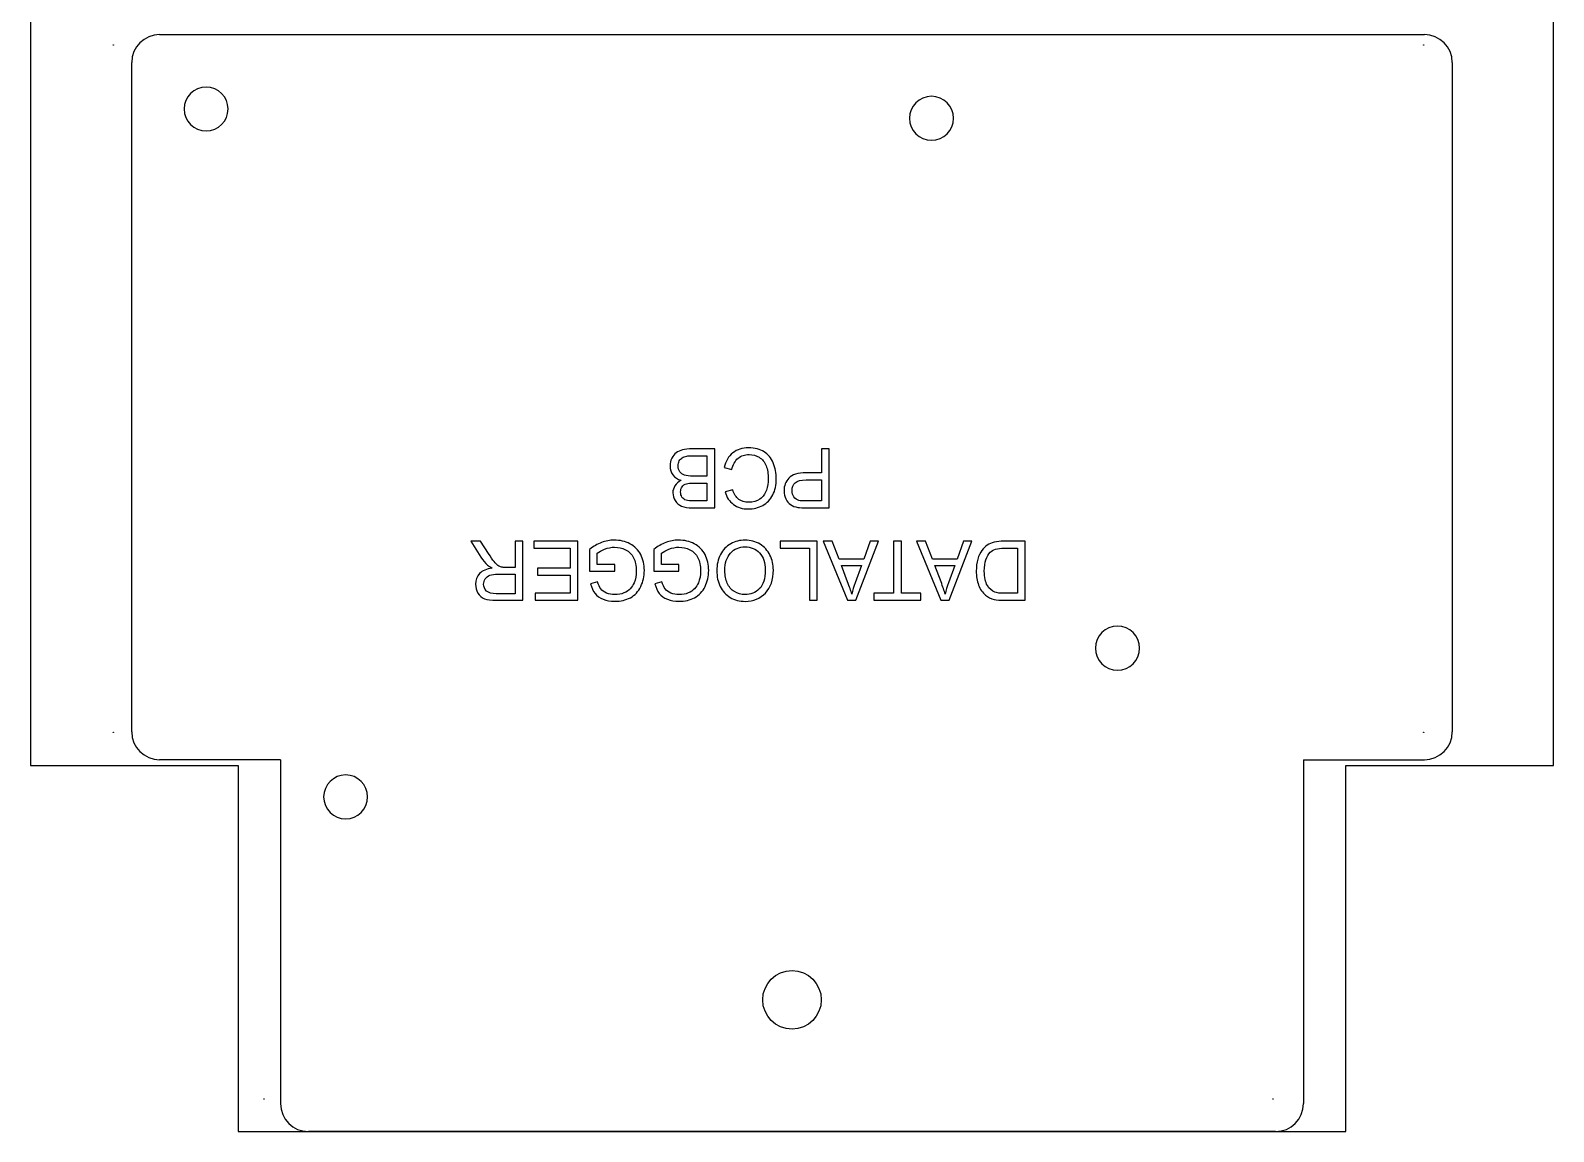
# Model space of a CAD drawing. Extents: x -99 to 88, y -102 to 146.
# Drawn here: x -99.5 to 4.5, y -24 to 51.3 of the extents above; entities that cross this region are included whole.
import ezdxf

# ---------------------------------------------------------------- set-up
doc = ezdxf.new("R2010")
doc.units = 0
doc.header["$MEASUREMENT"] = 0
doc.header["$XCLIPFRAME"] = 2
doc.layers.add('LAYER_1', color=7, linetype='CONTINUOUS')
picture_1 = doc.add_image_def('image1.jpg', size_in_pixel=(137, 137))
picture_2 = doc.add_image_def('image2.jpg', size_in_pixel=(137, 137))
picture_3 = doc.add_image_def('image3.jpg', size_in_pixel=(137, 137))
picture_4 = doc.add_image_def('image4.jpg', size_in_pixel=(137, 137))
picture_5 = doc.add_image_def('image5.jpg', size_in_pixel=(137, 137))
picture_6 = doc.add_image_def('image6.jpg', size_in_pixel=(137, 137))

msp = doc.modelspace()

# ---------------------------------------------------------------- linework, layer by layer
at = {"layer": 'LAYER_1', "color": 250}
msp.add_ellipse((-47.462, -14.9646), major_axis=(0, 2), ratio=1, dxfattribs=at)
for points, knots in [([(-9.6438, 121.0354), (-9.6438, 121.0354), (4.538, 121.0354), (4.538, 121.0354), (4.538, 121.0354), (4.538, 121.0354), (4.538, 1.0354), (4.538, 1.0354), (4.538, 1.0354), (4.538, 1.0354), (-9.6438, 1.0354), (-9.6438, 1.0354), (-9.6438, 1.0354), (-9.6438, 1.0354), (-9.6438, -23.9646), (-9.6438, -23.9646), (-9.6438, -23.9646), (-9.6438, -23.9646), (-85.2802, -23.9646), (-85.2802, -23.9646), (-85.2802, -23.9646), (-85.2802, -23.9646), (-85.2802, 1.0354), (-85.2802, 1.0354), (-85.2802, 1.0354), (-85.2802, 1.0354), (-99.462, 1.0354), (-99.462, 1.0354), (-99.462, 1.0354), (-99.462, 1.0354), (-99.462, 121.0354), (-99.462, 121.0354), (-99.462, 121.0354), (-99.462, 121.0354), (-85.2802, 121.0354), (-85.2802, 121.0354), (-85.2802, 121.0354), (-85.2802, 121.0354), (-85.2802, 146.0354), (-85.2802, 146.0354), (-85.2802, 146.0354), (-85.2802, 146.0354), (-9.6438, 146.0354), (-9.6438, 146.0354), (-9.6438, 146.0354), (-9.6438, 146.0354), (-9.6438, 121.0354), (-9.6438, 121.0354)], [0, 0, 0, 0, 0.07692308, 0.07692308, 0.07692308, 0.07692308, 0.15384615, 0.15384615, 0.15384615, 0.15384615, 0.23076923, 0.23076923, 0.23076923, 0.23076923, 0.30769231, 0.30769231, 0.30769231, 0.30769231, 0.38461538, 0.38461538, 0.38461538, 0.38461538, 0.46153846, 0.46153846, 0.46153846, 0.46153846, 0.53846154, 0.53846154, 0.53846154, 0.53846154, 0.61538462, 0.61538462, 0.61538462, 0.61538462, 0.69230769, 0.69230769, 0.69230769, 0.69230769, 0.76923077, 0.76923077, 0.76923077, 0.76923077, 0.84615385, 0.84615385, 0.84615385, 0.84615385, 1, 1, 1, 1]), ([(-87.467, 44.3854), (-88.2954, 44.3854), (-88.967, 45.057), (-88.967, 45.8854), (-88.967, 45.8854), (-88.967, 46.7138), (-88.2954, 47.3854), (-87.467, 47.3854), (-87.467, 47.3854), (-86.6386, 47.3854), (-85.967, 46.7138), (-85.967, 45.8854), (-85.967, 45.8854), (-85.967, 45.057), (-86.6386, 44.3854), (-87.467, 44.3854)], [0, 0, 0, 0, 0.2, 0.2, 0.2, 0.2, 0.4, 0.4, 0.4, 0.4, 0.6, 0.6, 0.6, 0.6, 1, 1, 1, 1]), ([(-37.937, 43.7504), (-38.7654, 43.7504), (-39.437, 44.422), (-39.437, 45.2504), (-39.437, 45.2504), (-39.437, 46.0788), (-38.7654, 46.7504), (-37.937, 46.7504), (-37.937, 46.7504), (-37.1086, 46.7504), (-36.437, 46.0788), (-36.437, 45.2504), (-36.437, 45.2504), (-36.437, 44.422), (-37.1086, 43.7504), (-37.937, 43.7504)], [0, 0, 0, 0, 0.2, 0.2, 0.2, 0.2, 0.4, 0.4, 0.4, 0.4, 0.6, 0.6, 0.6, 0.6, 1, 1, 1, 1]), ([(-25.237, 7.5554), (-26.0654, 7.5554), (-26.737, 8.227), (-26.737, 9.0554), (-26.737, 9.0554), (-26.737, 9.8838), (-26.0654, 10.5554), (-25.237, 10.5554), (-25.237, 10.5554), (-24.4086, 10.5554), (-23.737, 9.8838), (-23.737, 9.0554), (-23.737, 9.0554), (-23.737, 8.227), (-24.4086, 7.5554), (-25.237, 7.5554)], [0, 0, 0, 0, 0.2, 0.2, 0.2, 0.2, 0.4, 0.4, 0.4, 0.4, 0.6, 0.6, 0.6, 0.6, 1, 1, 1, 1]), ([(-77.942, -2.6046), (-78.7704, -2.6046), (-79.442, -1.933), (-79.442, -1.1046), (-79.442, -1.1046), (-79.442, -0.2762), (-78.7704, 0.3954), (-77.942, 0.3954), (-77.942, 0.3954), (-77.1136, 0.3954), (-76.442, -0.2762), (-76.442, -1.1046), (-76.442, -1.1046), (-76.442, -1.933), (-77.1136, -2.6046), (-77.942, -2.6046)], [0, 0, 0, 0, 0.2, 0.2, 0.2, 0.2, 0.4, 0.4, 0.4, 0.4, 0.6, 0.6, 0.6, 0.6, 1, 1, 1, 1])]:
    msp.add_open_spline(points, degree=3, knots=knots, dxfattribs=at)
at = {"layer": 'LAYER_1', "color": 30}
for points in [[(-90.642, 50.9654), (-91.6938, 50.9653), (-92.5469, 50.1122), (-92.5469, 49.0603)], [(-90.642, 50.9654), (-91.6938, 50.9653), (-92.5469, 50.1122), (-92.5469, 49.0603)], [(-90.642, 50.9654), (-90.642, 50.9654), (-4.282, 50.9654), (-4.282, 50.9654)], [(-90.642, 50.9654), (-90.642, 50.9654), (-4.282, 50.9654), (-4.282, 50.9654)], [(-2.377, 49.0604), (-2.3771, 50.1122), (-3.2302, 50.9653), (-4.2821, 50.9653)], [(-2.377, 49.0604), (-2.3771, 50.1122), (-3.2302, 50.9653), (-4.2821, 50.9653)], [(-92.547, 3.3404), (-92.547, 3.3404), (-92.547, 49.0604), (-92.547, 49.0604)], [(-92.547, 3.3404), (-92.547, 3.3404), (-92.547, 49.0604), (-92.547, 49.0604)], [(-2.377, 49.0604), (-2.377, 49.0604), (-2.377, 3.9754), (-2.377, 3.9754)], [(-2.377, 49.0604), (-2.377, 49.0604), (-2.377, 3.9754), (-2.377, 3.9754)], [(-92.547, 3.3404), (-92.5469, 2.2885), (-91.6938, 1.4354), (-90.6419, 1.4354)], [(-92.547, 3.3404), (-92.5469, 2.2885), (-91.6938, 1.4354), (-90.6419, 1.4354)], [(-4.282, 1.4354), (-3.2302, 1.4354), (-2.3771, 2.2885), (-2.3771, 3.3404)], [(-4.282, 1.4354), (-3.2302, 1.4354), (-2.3771, 2.2885), (-2.3771, 3.3404)], [(-2.377, 3.9754), (-2.377, 3.9754), (-2.377, 3.3404), (-2.377, 3.3404)], [(-2.377, 3.9754), (-2.377, 3.9754), (-2.377, 3.3404), (-2.377, 3.3404)], [(-82.387, 1.4354), (-82.387, 1.4354), (-90.642, 1.4354), (-90.642, 1.4354)], [(-82.387, 1.4354), (-82.387, 1.4354), (-90.642, 1.4354), (-90.642, 1.4354)], [(-82.387, 1.4354), (-82.387, 1.4354), (-82.387, -22.0596), (-82.387, -22.0596)], [(-82.387, 1.4354), (-82.387, 1.4354), (-82.387, -22.0596), (-82.387, -22.0596)], [(-12.537, 1.4354), (-12.537, 1.4354), (-12.537, -22.0596), (-12.537, -22.0596)], [(-12.537, 1.4354), (-12.537, 1.4354), (-12.537, -22.0596), (-12.537, -22.0596)], [(-12.537, 1.4354), (-12.537, 1.4354), (-4.282, 1.4354), (-4.282, 1.4354)], [(-12.537, 1.4354), (-12.537, 1.4354), (-4.282, 1.4354), (-4.282, 1.4354)], [(-82.387, -22.0596), (-82.3869, -23.1115), (-81.5338, -23.9646), (-80.4819, -23.9646)], [(-82.387, -22.0596), (-82.3869, -23.1115), (-81.5338, -23.9646), (-80.4819, -23.9646)], [(-14.442, -23.9646), (-13.3902, -23.9646), (-12.5371, -23.1115), (-12.5371, -22.0596)], [(-14.442, -23.9646), (-13.3902, -23.9646), (-12.5371, -23.1115), (-12.5371, -22.0596)], [(-14.442, -23.9646), (-14.442, -23.9646), (-80.482, -23.9646), (-80.482, -23.9646)], [(-14.442, -23.9646), (-14.442, -23.9646), (-80.482, -23.9646), (-80.482, -23.9646)]]:
    msp.add_open_spline(points, degree=3, dxfattribs=at)
for points, knots in [([(-90.642, 50.9654), (-90.642, 50.9654), (-90.642, 50.9654), (-90.642, 50.9654), (-90.642, 50.9654), (-90.642, 50.9654), (-90.642, 50.9654), (-90.642, 50.9654)], [0, 0, 0, 0, 0.33333333, 0.33333333, 0.33333333, 0.33333333, 1, 1, 1, 1]), ([(-90.642, 50.9654), (-90.642, 50.9654), (-90.642, 50.9654), (-90.642, 50.9654), (-90.642, 50.9654), (-90.642, 50.9654), (-90.642, 50.9654), (-90.642, 50.9654)], [0, 0, 0, 0, 0.33333333, 0.33333333, 0.33333333, 0.33333333, 1, 1, 1, 1]), ([(-90.642, 50.9654), (-90.642, 50.9654), (-90.642, 50.9654), (-90.642, 50.9654), (-90.642, 50.9654), (-90.642, 50.9654), (-90.642, 50.9654), (-90.642, 50.9654)], [0, 0, 0, 0, 0.33333333, 0.33333333, 0.33333333, 0.33333333, 1, 1, 1, 1]), ([(-90.642, 50.9654), (-90.642, 50.9654), (-90.642, 50.9654), (-90.642, 50.9654), (-90.642, 50.9654), (-90.642, 50.9654), (-90.642, 50.9654), (-90.642, 50.9654)], [0, 0, 0, 0, 0.33333333, 0.33333333, 0.33333333, 0.33333333, 1, 1, 1, 1]), ([(-2.377, 49.0604), (-2.377, 49.0604), (-2.377, 49.0604), (-2.377, 49.0604), (-2.377, 49.0604), (-2.377, 49.0604), (-2.377, 49.0604), (-2.377, 49.0604)], [0, 0, 0, 0, 0.33333333, 0.33333333, 0.33333333, 0.33333333, 1, 1, 1, 1]), ([(-2.377, 49.0604), (-2.377, 49.0604), (-2.377, 49.0604), (-2.377, 49.0604), (-2.377, 49.0604), (-2.377, 49.0604), (-2.377, 49.0604), (-2.377, 49.0604)], [0, 0, 0, 0, 0.33333333, 0.33333333, 0.33333333, 0.33333333, 1, 1, 1, 1]), ([(-2.377, 49.0604), (-2.377, 49.0604), (-2.377, 49.0604), (-2.377, 49.0604), (-2.377, 49.0604), (-2.377, 49.0604), (-2.377, 49.0604), (-2.377, 49.0604)], [0, 0, 0, 0, 0.33333333, 0.33333333, 0.33333333, 0.33333333, 1, 1, 1, 1]), ([(-2.377, 49.0604), (-2.377, 49.0604), (-2.377, 49.0604), (-2.377, 49.0604), (-2.377, 49.0604), (-2.377, 49.0604), (-2.377, 49.0604), (-2.377, 49.0604)], [0, 0, 0, 0, 0.33333333, 0.33333333, 0.33333333, 0.33333333, 1, 1, 1, 1]), ([(-52.7407, 22.6714), (-52.7407, 22.6714), (-52.7407, 18.631), (-52.7407, 18.631), (-52.7407, 18.631), (-52.7407, 18.631), (-54.2571, 18.631), (-54.2571, 18.631), (-54.2571, 18.631), (-54.5657, 18.631), (-54.8131, 18.6723), (-54.9994, 18.7532), (-54.9994, 18.7532), (-55.1866, 18.8351), (-55.3324, 18.9611), (-55.4378, 19.1314), (-55.4378, 19.1314), (-55.5431, 19.3008), (-55.5967, 19.4786), (-55.5967, 19.6648), (-55.5967, 19.6648), (-55.5967, 19.837), (-55.5497, 19.9997), (-55.4556, 20.1521), (-55.4556, 20.1521), (-55.3625, 20.3045), (-55.2205, 20.4278), (-55.0314, 20.5218), (-55.0314, 20.5218), (-55.276, 20.5933), (-55.4632, 20.7156), (-55.5949, 20.8878), (-55.5949, 20.8878), (-55.7266, 21.0609), (-55.7924, 21.265), (-55.7924, 21.5002), (-55.7924, 21.5002), (-55.7924, 21.6893), (-55.752, 21.8652), (-55.672, 22.0279), (-55.672, 22.0279), (-55.592, 22.1907), (-55.4933, 22.3158), (-55.3757, 22.4042), (-55.3757, 22.4042), (-55.2581, 22.4927), (-55.1104, 22.5585), (-54.9335, 22.6037), (-54.9335, 22.6037), (-54.7567, 22.6488), (-54.5394, 22.6714), (-54.2816, 22.6714), (-54.2816, 22.6714), (-54.2816, 22.6714), (-52.7407, 22.6714), (-52.7407, 22.6714)], [0, 0, 0, 0, 0.06666667, 0.06666667, 0.06666667, 0.06666667, 0.13333333, 0.13333333, 0.13333333, 0.13333333, 0.2, 0.2, 0.2, 0.2, 0.26666667, 0.26666667, 0.26666667, 0.26666667, 0.33333333, 0.33333333, 0.33333333, 0.33333333, 0.4, 0.4, 0.4, 0.4, 0.46666667, 0.46666667, 0.46666667, 0.46666667, 0.53333333, 0.53333333, 0.53333333, 0.53333333, 0.6, 0.6, 0.6, 0.6, 0.66666667, 0.66666667, 0.66666667, 0.66666667, 0.73333333, 0.73333333, 0.73333333, 0.73333333, 0.8, 0.8, 0.8, 0.8, 0.86666667, 0.86666667, 0.86666667, 0.86666667, 1, 1, 1, 1]), ([(-53.276, 22.1944), (-53.276, 22.1944), (-54.2816, 22.1944), (-54.2816, 22.1944), (-54.2816, 22.1944), (-54.4547, 22.1944), (-54.5761, 22.1879), (-54.6457, 22.1756), (-54.6457, 22.1756), (-54.7689, 22.1531), (-54.8714, 22.1164), (-54.9542, 22.0646), (-54.9542, 22.0646), (-55.037, 22.0138), (-55.1047, 21.9386), (-55.1584, 21.8407), (-55.1584, 21.8407), (-55.211, 21.742), (-55.2383, 21.6291), (-55.2383, 21.5002), (-55.2383, 21.5002), (-55.2383, 21.3497), (-55.1998, 21.2189), (-55.1226, 21.107), (-55.1226, 21.107), (-55.0455, 20.996), (-54.9382, 20.9179), (-54.8009, 20.8727), (-54.8009, 20.8727), (-54.6645, 20.8285), (-54.4669, 20.8059), (-54.2101, 20.8059), (-54.2101, 20.8059), (-54.2101, 20.8059), (-53.276, 20.8059), (-53.276, 20.8059), (-53.276, 20.8059), (-53.276, 20.8059), (-53.276, 22.1944), (-53.276, 22.1944)], [0, 0, 0, 0, 0.09090909, 0.09090909, 0.09090909, 0.09090909, 0.18181818, 0.18181818, 0.18181818, 0.18181818, 0.27272727, 0.27272727, 0.27272727, 0.27272727, 0.36363636, 0.36363636, 0.36363636, 0.36363636, 0.45454545, 0.45454545, 0.45454545, 0.45454545, 0.54545455, 0.54545455, 0.54545455, 0.54545455, 0.63636364, 0.63636364, 0.63636364, 0.63636364, 0.72727273, 0.72727273, 0.72727273, 0.72727273, 0.81818182, 0.81818182, 0.81818182, 0.81818182, 1, 1, 1, 1]), ([(-51.5695, 21.2547), (-51.5695, 21.2547), (-52.1047, 21.3901), (-52.1047, 21.3901), (-52.1047, 21.3901), (-51.9928, 21.8285), (-51.7905, 22.1634), (-51.4999, 22.3948), (-51.4999, 22.3948), (-51.2082, 22.6253), (-50.8526, 22.7401), (-50.4312, 22.7401), (-50.4312, 22.7401), (-49.9956, 22.7401), (-49.6419, 22.6516), (-49.3691, 22.4748), (-49.3691, 22.4748), (-49.0963, 22.297), (-48.8884, 22.0402), (-48.7463, 21.7043), (-48.7463, 21.7043), (-48.6043, 21.3675), (-48.5328, 21.0063), (-48.5328, 20.6206), (-48.5328, 20.6206), (-48.5328, 20.2001), (-48.6127, 19.8332), (-48.7736, 19.5199), (-48.7736, 19.5199), (-48.9345, 19.2067), (-49.1631, 18.9687), (-49.4603, 18.8059), (-49.4603, 18.8059), (-49.7567, 18.6432), (-50.0831, 18.5623), (-50.4396, 18.5623), (-50.4396, 18.5623), (-50.8442, 18.5623), (-51.1838, 18.6648), (-51.4594, 18.8708), (-51.4594, 18.8708), (-51.735, 19.0769), (-51.9269, 19.3657), (-52.0351, 19.7391), (-52.0351, 19.7391), (-52.0351, 19.7391), (-51.5093, 19.8633), (-51.5093, 19.8633), (-51.5093, 19.8633), (-51.4152, 19.5689), (-51.2797, 19.3553), (-51.101, 19.2208), (-51.101, 19.2208), (-50.9232, 19.0863), (-50.6993, 19.0195), (-50.4284, 19.0195), (-50.4284, 19.0195), (-50.1179, 19.0195), (-49.8592, 19.0938), (-49.6504, 19.2424), (-49.6504, 19.2424), (-49.4415, 19.392), (-49.2948, 19.5914), (-49.211, 19.8426), (-49.211, 19.8426), (-49.1264, 20.0928), (-49.084, 20.3516), (-49.084, 20.6178), (-49.084, 20.6178), (-49.084, 20.9621), (-49.1339, 21.2612), (-49.2336, 21.5181), (-49.2336, 21.5181), (-49.3343, 21.7739), (-49.4895, 21.9658), (-49.7012, 22.0928), (-49.7012, 22.0928), (-49.9128, 22.2198), (-50.1414, 22.2829), (-50.3879, 22.2829), (-50.3879, 22.2829), (-50.6871, 22.2829), (-50.9401, 22.1963), (-51.148, 22.0242), (-51.148, 22.0242), (-51.3559, 21.8511), (-51.4961, 21.5943), (-51.5695, 21.2547)], [0, 0, 0, 0, 0.04347826, 0.04347826, 0.04347826, 0.04347826, 0.08695652, 0.08695652, 0.08695652, 0.08695652, 0.13043478, 0.13043478, 0.13043478, 0.13043478, 0.17391304, 0.17391304, 0.17391304, 0.17391304, 0.2173913, 0.2173913, 0.2173913, 0.2173913, 0.26086957, 0.26086957, 0.26086957, 0.26086957, 0.30434783, 0.30434783, 0.30434783, 0.30434783, 0.34782609, 0.34782609, 0.34782609, 0.34782609, 0.39130435, 0.39130435, 0.39130435, 0.39130435, 0.43478261, 0.43478261, 0.43478261, 0.43478261, 0.47826087, 0.47826087, 0.47826087, 0.47826087, 0.52173913, 0.52173913, 0.52173913, 0.52173913, 0.56521739, 0.56521739, 0.56521739, 0.56521739, 0.60869565, 0.60869565, 0.60869565, 0.60869565, 0.65217391, 0.65217391, 0.65217391, 0.65217391, 0.69565217, 0.69565217, 0.69565217, 0.69565217, 0.73913043, 0.73913043, 0.73913043, 0.73913043, 0.7826087, 0.7826087, 0.7826087, 0.7826087, 0.82608696, 0.82608696, 0.82608696, 0.82608696, 0.86956522, 0.86956522, 0.86956522, 0.86956522, 0.91304348, 0.91304348, 0.91304348, 0.91304348, 1, 1, 1, 1]), ([(-44.9223, 22.6714), (-44.9223, 22.6714), (-44.9223, 18.631), (-44.9223, 18.631), (-44.9223, 18.631), (-44.9223, 18.631), (-46.4462, 18.631), (-46.4462, 18.631), (-46.4462, 18.631), (-46.7144, 18.631), (-46.9194, 18.6441), (-47.0605, 18.6695), (-47.0605, 18.6695), (-47.259, 18.7024), (-47.4256, 18.7655), (-47.5601, 18.8586), (-47.5601, 18.8586), (-47.6937, 18.9508), (-47.8018, 19.0816), (-47.8837, 19.2481), (-47.8837, 19.2481), (-47.9655, 19.4155), (-48.006, 19.599), (-48.006, 19.7993), (-48.006, 19.7993), (-48.006, 20.1427), (-47.8969, 20.4343), (-47.6786, 20.6723), (-47.6786, 20.6723), (-47.4594, 20.9094), (-47.0643, 21.0289), (-46.4933, 21.0289), (-46.4933, 21.0289), (-46.4933, 21.0289), (-45.4566, 21.0289), (-45.4566, 21.0289), (-45.4566, 21.0289), (-45.4566, 21.0289), (-45.4566, 22.6714), (-45.4566, 22.6714), (-45.4566, 22.6714), (-45.4566, 22.6714), (-44.9223, 22.6714), (-44.9223, 22.6714)], [0, 0, 0, 0, 0.08333333, 0.08333333, 0.08333333, 0.08333333, 0.16666667, 0.16666667, 0.16666667, 0.16666667, 0.25, 0.25, 0.25, 0.25, 0.33333333, 0.33333333, 0.33333333, 0.33333333, 0.41666667, 0.41666667, 0.41666667, 0.41666667, 0.5, 0.5, 0.5, 0.5, 0.58333333, 0.58333333, 0.58333333, 0.58333333, 0.66666667, 0.66666667, 0.66666667, 0.66666667, 0.75, 0.75, 0.75, 0.75, 0.83333333, 0.83333333, 0.83333333, 0.83333333, 1, 1, 1, 1]), ([(-53.276, 20.329), (-53.276, 20.329), (-54.1499, 20.329), (-54.1499, 20.329), (-54.1499, 20.329), (-54.386, 20.329), (-54.5563, 20.313), (-54.6598, 20.2819), (-54.6598, 20.2819), (-54.7952, 20.2415), (-54.8978, 20.1747), (-54.9665, 20.0806), (-54.9665, 20.0806), (-55.0351, 19.9865), (-55.0699, 19.869), (-55.0699, 19.7278), (-55.0699, 19.7278), (-55.0699, 19.5943), (-55.038, 19.4757), (-54.974, 19.3741), (-54.974, 19.3741), (-54.9091, 19.2716), (-54.8169, 19.202), (-54.6983, 19.1643), (-54.6983, 19.1643), (-54.5789, 19.1267), (-54.3738, 19.1079), (-54.0831, 19.1079), (-54.0831, 19.1079), (-54.0831, 19.1079), (-53.276, 19.1079), (-53.276, 19.1079), (-53.276, 19.1079), (-53.276, 19.1079), (-53.276, 20.329), (-53.276, 20.329)], [0, 0, 0, 0, 0.1, 0.1, 0.1, 0.1, 0.2, 0.2, 0.2, 0.2, 0.3, 0.3, 0.3, 0.3, 0.4, 0.4, 0.4, 0.4, 0.5, 0.5, 0.5, 0.5, 0.6, 0.6, 0.6, 0.6, 0.7, 0.7, 0.7, 0.7, 0.8, 0.8, 0.8, 0.8, 1, 1, 1, 1]), ([(-45.4566, 20.5519), (-45.4566, 20.5519), (-46.5018, 20.5519), (-46.5018, 20.5519), (-46.5018, 20.5519), (-46.847, 20.5519), (-47.0925, 20.488), (-47.2374, 20.3591), (-47.2374, 20.3591), (-47.3823, 20.2302), (-47.4547, 20.0496), (-47.4547, 19.8163), (-47.4547, 19.8163), (-47.4547, 19.6469), (-47.4124, 19.5021), (-47.3268, 19.3817), (-47.3268, 19.3817), (-47.2412, 19.2612), (-47.1292, 19.1822), (-46.9891, 19.1436), (-46.9891, 19.1436), (-46.8987, 19.1201), (-46.7332, 19.1079), (-46.4905, 19.1079), (-46.4905, 19.1079), (-46.4905, 19.1079), (-45.4566, 19.1079), (-45.4566, 19.1079), (-45.4566, 19.1079), (-45.4566, 19.1079), (-45.4566, 20.5519), (-45.4566, 20.5519)], [0, 0, 0, 0, 0.11111111, 0.11111111, 0.11111111, 0.11111111, 0.22222222, 0.22222222, 0.22222222, 0.22222222, 0.33333333, 0.33333333, 0.33333333, 0.33333333, 0.44444444, 0.44444444, 0.44444444, 0.44444444, 0.55555556, 0.55555556, 0.55555556, 0.55555556, 0.66666667, 0.66666667, 0.66666667, 0.66666667, 0.77777778, 0.77777778, 0.77777778, 0.77777778, 1, 1, 1, 1]), ([(-65.8413, 16.3656), (-65.8413, 16.3656), (-65.8413, 12.3252), (-65.8413, 12.3252), (-65.8413, 12.3252), (-65.8413, 12.3252), (-67.6325, 12.3252), (-67.6325, 12.3252), (-67.6325, 12.3252), (-67.9928, 12.3252), (-68.2665, 12.3618), (-68.4537, 12.4343), (-68.4537, 12.4343), (-68.6409, 12.5067), (-68.7905, 12.6347), (-68.9034, 12.8181), (-68.9034, 12.8181), (-69.0154, 13.0025), (-69.0709, 13.2057), (-69.0709, 13.4277), (-69.0709, 13.4277), (-69.0709, 13.7146), (-68.9787, 13.9554), (-68.7924, 14.1521), (-68.7924, 14.1521), (-68.6071, 14.3487), (-68.3202, 14.4738), (-67.9326, 14.5274), (-67.9326, 14.5274), (-68.0746, 14.5951), (-68.1819, 14.6619), (-68.2552, 14.7287), (-68.2552, 14.7287), (-68.4114, 14.8717), (-68.5591, 15.0514), (-68.6993, 15.2659), (-68.6993, 15.2659), (-68.6993, 15.2659), (-69.402, 16.3656), (-69.402, 16.3656), (-69.402, 16.3656), (-69.402, 16.3656), (-68.7294, 16.3656), (-68.7294, 16.3656), (-68.7294, 16.3656), (-68.7294, 16.3656), (-68.195, 15.5246), (-68.195, 15.5246), (-68.195, 15.5246), (-68.0389, 15.2828), (-67.91, 15.0966), (-67.8084, 14.9686), (-67.8084, 14.9686), (-67.7077, 14.8397), (-67.6174, 14.7494), (-67.5375, 14.6986), (-67.5375, 14.6986), (-67.4575, 14.6469), (-67.3766, 14.6111), (-67.2938, 14.5904), (-67.2938, 14.5904), (-67.2327, 14.5782), (-67.1339, 14.5716), (-66.9956, 14.5716), (-66.9956, 14.5716), (-66.9956, 14.5716), (-66.3757, 14.5716), (-66.3757, 14.5716), (-66.3757, 14.5716), (-66.3757, 14.5716), (-66.3757, 16.3656), (-66.3757, 16.3656), (-66.3757, 16.3656), (-66.3757, 16.3656), (-65.8413, 16.3656), (-65.8413, 16.3656)], [0, 0, 0, 0, 0.05, 0.05, 0.05, 0.05, 0.1, 0.1, 0.1, 0.1, 0.15, 0.15, 0.15, 0.15, 0.2, 0.2, 0.2, 0.2, 0.25, 0.25, 0.25, 0.25, 0.3, 0.3, 0.3, 0.3, 0.35, 0.35, 0.35, 0.35, 0.4, 0.4, 0.4, 0.4, 0.45, 0.45, 0.45, 0.45, 0.5, 0.5, 0.5, 0.5, 0.55, 0.55, 0.55, 0.55, 0.6, 0.6, 0.6, 0.6, 0.65, 0.65, 0.65, 0.65, 0.7, 0.7, 0.7, 0.7, 0.75, 0.75, 0.75, 0.75, 0.8, 0.8, 0.8, 0.8, 0.85, 0.85, 0.85, 0.85, 0.9, 0.9, 0.9, 0.9, 1, 1, 1, 1]), ([(-62.0793, 16.3656), (-62.0793, 16.3656), (-62.0793, 12.3252), (-62.0793, 12.3252), (-62.0793, 12.3252), (-62.0793, 12.3252), (-65.0003, 12.3252), (-65.0003, 12.3252), (-65.0003, 12.3252), (-65.0003, 12.3252), (-65.0003, 12.8021), (-65.0003, 12.8021), (-65.0003, 12.8021), (-65.0003, 12.8021), (-62.6137, 12.8021), (-62.6137, 12.8021), (-62.6137, 12.8021), (-62.6137, 12.8021), (-62.6137, 14.0392), (-62.6137, 14.0392), (-62.6137, 14.0392), (-62.6137, 14.0392), (-64.8489, 14.0392), (-64.8489, 14.0392), (-64.8489, 14.0392), (-64.8489, 14.0392), (-64.8489, 14.5133), (-64.8489, 14.5133), (-64.8489, 14.5133), (-64.8489, 14.5133), (-62.6137, 14.5133), (-62.6137, 14.5133), (-62.6137, 14.5133), (-62.6137, 14.5133), (-62.6137, 15.8886), (-62.6137, 15.8886), (-62.6137, 15.8886), (-62.6137, 15.8886), (-65.0944, 15.8886), (-65.0944, 15.8886), (-65.0944, 15.8886), (-65.0944, 15.8886), (-65.0944, 16.3656), (-65.0944, 16.3656), (-65.0944, 16.3656), (-65.0944, 16.3656), (-62.0793, 16.3656), (-62.0793, 16.3656)], [0, 0, 0, 0, 0.07692308, 0.07692308, 0.07692308, 0.07692308, 0.15384615, 0.15384615, 0.15384615, 0.15384615, 0.23076923, 0.23076923, 0.23076923, 0.23076923, 0.30769231, 0.30769231, 0.30769231, 0.30769231, 0.38461538, 0.38461538, 0.38461538, 0.38461538, 0.46153846, 0.46153846, 0.46153846, 0.46153846, 0.53846154, 0.53846154, 0.53846154, 0.53846154, 0.61538462, 0.61538462, 0.61538462, 0.61538462, 0.69230769, 0.69230769, 0.69230769, 0.69230769, 0.76923077, 0.76923077, 0.76923077, 0.76923077, 0.84615385, 0.84615385, 0.84615385, 0.84615385, 1, 1, 1, 1]), ([(-59.5685, 14.7805), (-59.5685, 14.7805), (-59.5685, 14.3073), (-59.5685, 14.3073), (-59.5685, 14.3073), (-59.5685, 14.3073), (-61.2797, 14.3045), (-61.2797, 14.3045), (-61.2797, 14.3045), (-61.2797, 14.3045), (-61.2797, 15.803), (-61.2797, 15.803), (-61.2797, 15.803), (-61.0173, 16.0128), (-60.7463, 16.1699), (-60.4669, 16.2762), (-60.4669, 16.2762), (-60.1875, 16.3816), (-59.9006, 16.4343), (-59.6071, 16.4343), (-59.6071, 16.4343), (-59.2101, 16.4343), (-58.8489, 16.3496), (-58.5253, 16.1793), (-58.5253, 16.1793), (-58.2007, 16.01), (-57.9561, 15.7635), (-57.7905, 15.4427), (-57.7905, 15.4427), (-57.625, 15.121), (-57.5422, 14.7616), (-57.5422, 14.3647), (-57.5422, 14.3647), (-57.5422, 13.9714), (-57.625, 13.6045), (-57.7896, 13.264), (-57.7896, 13.264), (-57.9533, 12.9225), (-58.1904, 12.6695), (-58.4989, 12.5039), (-58.4989, 12.5039), (-58.8075, 12.3393), (-59.1631, 12.2565), (-59.5657, 12.2565), (-59.5657, 12.2565), (-59.8573, 12.2565), (-60.1217, 12.3035), (-60.3578, 12.3985), (-60.3578, 12.3985), (-60.5939, 12.4926), (-60.7793, 12.6243), (-60.9128, 12.7936), (-60.9128, 12.7936), (-61.0474, 12.963), (-61.149, 13.1831), (-61.2195, 13.455), (-61.2195, 13.455), (-61.2195, 13.455), (-60.7369, 13.5876), (-60.7369, 13.5876), (-60.7369, 13.5876), (-60.6758, 13.3816), (-60.6005, 13.2198), (-60.5111, 13.1022), (-60.5111, 13.1022), (-60.4208, 12.9846), (-60.292, 12.8905), (-60.1245, 12.82), (-60.1245, 12.82), (-59.958, 12.7494), (-59.7717, 12.7137), (-59.5685, 12.7137), (-59.5685, 12.7137), (-59.3239, 12.7137), (-59.1123, 12.7513), (-58.9345, 12.8256), (-58.9345, 12.8256), (-58.7557, 12.8999), (-58.6127, 12.9978), (-58.5027, 13.1191), (-58.5027, 13.1191), (-58.3936, 13.2405), (-58.3089, 13.3731), (-58.2477, 13.5189), (-58.2477, 13.5189), (-58.1452, 13.7682), (-58.0935, 14.0392), (-58.0935, 14.3317), (-58.0935, 14.3317), (-58.0935, 14.692), (-58.1556, 14.9931), (-58.2797, 15.2358), (-58.2797, 15.2358), (-58.4039, 15.4785), (-58.5845, 15.6582), (-58.8216, 15.7758), (-58.8216, 15.7758), (-59.0587, 15.8934), (-59.3098, 15.9526), (-59.5761, 15.9526), (-59.5761, 15.9526), (-59.8084, 15.9526), (-60.0342, 15.9075), (-60.2543, 15.8181), (-60.2543, 15.8181), (-60.4754, 15.7297), (-60.6419, 15.6347), (-60.7557, 15.5331), (-60.7557, 15.5331), (-60.7557, 15.5331), (-60.7557, 14.7805), (-60.7557, 14.7805), (-60.7557, 14.7805), (-60.7557, 14.7805), (-59.5685, 14.7805), (-59.5685, 14.7805)], [0, 0, 0, 0, 0.03333333, 0.03333333, 0.03333333, 0.03333333, 0.06666667, 0.06666667, 0.06666667, 0.06666667, 0.1, 0.1, 0.1, 0.1, 0.13333333, 0.13333333, 0.13333333, 0.13333333, 0.16666667, 0.16666667, 0.16666667, 0.16666667, 0.2, 0.2, 0.2, 0.2, 0.23333333, 0.23333333, 0.23333333, 0.23333333, 0.26666667, 0.26666667, 0.26666667, 0.26666667, 0.3, 0.3, 0.3, 0.3, 0.33333333, 0.33333333, 0.33333333, 0.33333333, 0.36666667, 0.36666667, 0.36666667, 0.36666667, 0.4, 0.4, 0.4, 0.4, 0.43333333, 0.43333333, 0.43333333, 0.43333333, 0.46666667, 0.46666667, 0.46666667, 0.46666667, 0.5, 0.5, 0.5, 0.5, 0.53333333, 0.53333333, 0.53333333, 0.53333333, 0.56666667, 0.56666667, 0.56666667, 0.56666667, 0.6, 0.6, 0.6, 0.6, 0.63333333, 0.63333333, 0.63333333, 0.63333333, 0.66666667, 0.66666667, 0.66666667, 0.66666667, 0.7, 0.7, 0.7, 0.7, 0.73333333, 0.73333333, 0.73333333, 0.73333333, 0.76666667, 0.76666667, 0.76666667, 0.76666667, 0.8, 0.8, 0.8, 0.8, 0.83333333, 0.83333333, 0.83333333, 0.83333333, 0.86666667, 0.86666667, 0.86666667, 0.86666667, 0.9, 0.9, 0.9, 0.9, 0.93333333, 0.93333333, 0.93333333, 0.93333333, 1, 1, 1, 1]), ([(-55.1781, 14.7805), (-55.1781, 14.7805), (-55.1781, 14.3073), (-55.1781, 14.3073), (-55.1781, 14.3073), (-55.1781, 14.3073), (-56.8893, 14.3045), (-56.8893, 14.3045), (-56.8893, 14.3045), (-56.8893, 14.3045), (-56.8893, 15.803), (-56.8893, 15.803), (-56.8893, 15.803), (-56.6269, 16.0128), (-56.3559, 16.1699), (-56.0765, 16.2762), (-56.0765, 16.2762), (-55.7971, 16.3816), (-55.5102, 16.4343), (-55.2167, 16.4343), (-55.2167, 16.4343), (-54.8197, 16.4343), (-54.4585, 16.3496), (-54.1349, 16.1793), (-54.1349, 16.1793), (-53.8103, 16.01), (-53.5657, 15.7635), (-53.4001, 15.4427), (-53.4001, 15.4427), (-53.2346, 15.121), (-53.1518, 14.7616), (-53.1518, 14.3647), (-53.1518, 14.3647), (-53.1518, 13.9714), (-53.2346, 13.6045), (-53.3992, 13.264), (-53.3992, 13.264), (-53.5629, 12.9225), (-53.8, 12.6695), (-54.1085, 12.5039), (-54.1085, 12.5039), (-54.4171, 12.3393), (-54.7727, 12.2565), (-55.1753, 12.2565), (-55.1753, 12.2565), (-55.4669, 12.2565), (-55.7313, 12.3035), (-55.9674, 12.3985), (-55.9674, 12.3985), (-56.2035, 12.4926), (-56.3889, 12.6243), (-56.5224, 12.7936), (-56.5224, 12.7936), (-56.657, 12.963), (-56.7586, 13.1831), (-56.8291, 13.455), (-56.8291, 13.455), (-56.8291, 13.455), (-56.3465, 13.5876), (-56.3465, 13.5876), (-56.3465, 13.5876), (-56.2854, 13.3816), (-56.2101, 13.2198), (-56.1207, 13.1022), (-56.1207, 13.1022), (-56.0304, 12.9846), (-55.9016, 12.8905), (-55.7341, 12.82), (-55.7341, 12.82), (-55.5676, 12.7494), (-55.3813, 12.7137), (-55.1781, 12.7137), (-55.1781, 12.7137), (-54.9335, 12.7137), (-54.7219, 12.7513), (-54.5441, 12.8256), (-54.5441, 12.8256), (-54.3653, 12.8999), (-54.2223, 12.9978), (-54.1123, 13.1191), (-54.1123, 13.1191), (-54.0032, 13.2405), (-53.9185, 13.3731), (-53.8573, 13.5189), (-53.8573, 13.5189), (-53.7548, 13.7682), (-53.7031, 14.0392), (-53.7031, 14.3317), (-53.7031, 14.3317), (-53.7031, 14.692), (-53.7652, 14.9931), (-53.8893, 15.2358), (-53.8893, 15.2358), (-54.0135, 15.4785), (-54.1941, 15.6582), (-54.4312, 15.7758), (-54.4312, 15.7758), (-54.6683, 15.8934), (-54.9194, 15.9526), (-55.1857, 15.9526), (-55.1857, 15.9526), (-55.418, 15.9526), (-55.6438, 15.9075), (-55.8639, 15.8181), (-55.8639, 15.8181), (-56.085, 15.7297), (-56.2515, 15.6347), (-56.3653, 15.5331), (-56.3653, 15.5331), (-56.3653, 15.5331), (-56.3653, 14.7805), (-56.3653, 14.7805), (-56.3653, 14.7805), (-56.3653, 14.7805), (-55.1781, 14.7805), (-55.1781, 14.7805)], [0, 0, 0, 0, 0.03333333, 0.03333333, 0.03333333, 0.03333333, 0.06666667, 0.06666667, 0.06666667, 0.06666667, 0.1, 0.1, 0.1, 0.1, 0.13333333, 0.13333333, 0.13333333, 0.13333333, 0.16666667, 0.16666667, 0.16666667, 0.16666667, 0.2, 0.2, 0.2, 0.2, 0.23333333, 0.23333333, 0.23333333, 0.23333333, 0.26666667, 0.26666667, 0.26666667, 0.26666667, 0.3, 0.3, 0.3, 0.3, 0.33333333, 0.33333333, 0.33333333, 0.33333333, 0.36666667, 0.36666667, 0.36666667, 0.36666667, 0.4, 0.4, 0.4, 0.4, 0.43333333, 0.43333333, 0.43333333, 0.43333333, 0.46666667, 0.46666667, 0.46666667, 0.46666667, 0.5, 0.5, 0.5, 0.5, 0.53333333, 0.53333333, 0.53333333, 0.53333333, 0.56666667, 0.56666667, 0.56666667, 0.56666667, 0.6, 0.6, 0.6, 0.6, 0.63333333, 0.63333333, 0.63333333, 0.63333333, 0.66666667, 0.66666667, 0.66666667, 0.66666667, 0.7, 0.7, 0.7, 0.7, 0.73333333, 0.73333333, 0.73333333, 0.73333333, 0.76666667, 0.76666667, 0.76666667, 0.76666667, 0.8, 0.8, 0.8, 0.8, 0.83333333, 0.83333333, 0.83333333, 0.83333333, 0.86666667, 0.86666667, 0.86666667, 0.86666667, 0.9, 0.9, 0.9, 0.9, 0.93333333, 0.93333333, 0.93333333, 0.93333333, 1, 1, 1, 1]), ([(-48.7341, 14.3976), (-48.7341, 13.7268), (-48.9138, 13.2019), (-49.2741, 12.8228), (-49.2741, 12.8228), (-49.6344, 12.4437), (-50.0991, 12.2537), (-50.6692, 12.2537), (-50.6692, 12.2537), (-51.0417, 12.2537), (-51.3785, 12.343), (-51.6777, 12.5208), (-51.6777, 12.5208), (-51.9768, 12.6996), (-52.2054, 12.9479), (-52.3625, 13.2668), (-52.3625, 13.2668), (-52.5196, 13.5848), (-52.5977, 13.947), (-52.5977, 14.3505), (-52.5977, 14.3505), (-52.5977, 14.7607), (-52.5159, 15.1276), (-52.3503, 15.4503), (-52.3503, 15.4503), (-52.1847, 15.7739), (-51.9505, 16.0185), (-51.6476, 16.185), (-51.6476, 16.185), (-51.3437, 16.3515), (-51.0173, 16.4343), (-50.6664, 16.4343), (-50.6664, 16.4343), (-50.2854, 16.4343), (-49.9458, 16.343), (-49.6466, 16.1586), (-49.6466, 16.1586), (-49.3465, 15.9752), (-49.1198, 15.724), (-48.9655, 15.4061), (-48.9655, 15.4061), (-48.8113, 15.089), (-48.7341, 14.7522), (-48.7341, 14.3976)], [0, 0, 0, 0, 0.08333333, 0.08333333, 0.08333333, 0.08333333, 0.16666667, 0.16666667, 0.16666667, 0.16666667, 0.25, 0.25, 0.25, 0.25, 0.33333333, 0.33333333, 0.33333333, 0.33333333, 0.41666667, 0.41666667, 0.41666667, 0.41666667, 0.5, 0.5, 0.5, 0.5, 0.58333333, 0.58333333, 0.58333333, 0.58333333, 0.66666667, 0.66666667, 0.66666667, 0.66666667, 0.75, 0.75, 0.75, 0.75, 0.83333333, 0.83333333, 0.83333333, 0.83333333, 1, 1, 1, 1]), ([(-49.2854, 14.4061), (-49.2854, 14.8934), (-49.4161, 15.2762), (-49.6777, 15.5566), (-49.6777, 15.5566), (-49.9401, 15.8369), (-50.2684, 15.9771), (-50.6636, 15.9771), (-50.6636, 15.9771), (-51.0662, 15.9771), (-51.3973, 15.836), (-51.657, 15.5528), (-51.657, 15.5528), (-51.9166, 15.2696), (-52.0474, 14.868), (-52.0474, 14.3477), (-52.0474, 14.3477), (-52.0474, 14.0194), (-51.9909, 13.7325), (-51.8799, 13.487), (-51.8799, 13.487), (-51.7689, 13.2414), (-51.6062, 13.0514), (-51.3926, 12.9159), (-51.3926, 12.9159), (-51.1781, 12.7814), (-50.9383, 12.7137), (-50.672, 12.7137), (-50.672, 12.7137), (-50.2929, 12.7137), (-49.9674, 12.8435), (-49.6946, 13.1041), (-49.6946, 13.1041), (-49.4218, 13.3637), (-49.2854, 13.7983), (-49.2854, 14.4061)], [0, 0, 0, 0, 0.1, 0.1, 0.1, 0.1, 0.2, 0.2, 0.2, 0.2, 0.3, 0.3, 0.3, 0.3, 0.4, 0.4, 0.4, 0.4, 0.5, 0.5, 0.5, 0.5, 0.6, 0.6, 0.6, 0.6, 0.7, 0.7, 0.7, 0.7, 0.8, 0.8, 0.8, 0.8, 1, 1, 1, 1]), ([(-45.7351, 16.3656), (-45.7351, 16.3656), (-45.7351, 12.3252), (-45.7351, 12.3252), (-45.7351, 12.3252), (-45.7351, 12.3252), (-46.2704, 12.3252), (-46.2704, 12.3252), (-46.2704, 12.3252), (-46.2704, 12.3252), (-46.2704, 15.8886), (-46.2704, 15.8886), (-46.2704, 15.8886), (-46.2704, 15.8886), (-48.26, 15.8886), (-48.26, 15.8886), (-48.26, 15.8886), (-48.26, 15.8886), (-48.26, 16.3656), (-48.26, 16.3656), (-48.26, 16.3656), (-48.26, 16.3656), (-45.7351, 16.3656), (-45.7351, 16.3656)], [0, 0, 0, 0, 0.14285714, 0.14285714, 0.14285714, 0.14285714, 0.28571429, 0.28571429, 0.28571429, 0.28571429, 0.42857143, 0.42857143, 0.42857143, 0.42857143, 0.57142857, 0.57142857, 0.57142857, 0.57142857, 0.71428571, 0.71428571, 0.71428571, 0.71428571, 1, 1, 1, 1]), ([(-41.5488, 16.3656), (-41.5488, 16.3656), (-43.101, 12.3252), (-43.101, 12.3252), (-43.101, 12.3252), (-43.101, 12.3252), (-43.6768, 12.3252), (-43.6768, 12.3252), (-43.6768, 12.3252), (-43.6768, 12.3252), (-45.3306, 16.3656), (-45.3306, 16.3656), (-45.3306, 16.3656), (-45.3306, 16.3656), (-44.721, 16.3656), (-44.721, 16.3656), (-44.721, 16.3656), (-44.721, 16.3656), (-44.2497, 15.1417), (-44.2497, 15.1417), (-44.2497, 15.1417), (-44.2497, 15.1417), (-42.5601, 15.1417), (-42.5601, 15.1417), (-42.5601, 15.1417), (-42.5601, 15.1417), (-42.117, 16.3656), (-42.117, 16.3656), (-42.117, 16.3656), (-42.117, 16.3656), (-41.5488, 16.3656), (-41.5488, 16.3656)], [0, 0, 0, 0, 0.11111111, 0.11111111, 0.11111111, 0.11111111, 0.22222222, 0.22222222, 0.22222222, 0.22222222, 0.33333333, 0.33333333, 0.33333333, 0.33333333, 0.44444444, 0.44444444, 0.44444444, 0.44444444, 0.55555556, 0.55555556, 0.55555556, 0.55555556, 0.66666667, 0.66666667, 0.66666667, 0.66666667, 0.77777778, 0.77777778, 0.77777778, 0.77777778, 1, 1, 1, 1]), ([(-39.9919, 16.3656), (-39.9919, 16.3656), (-39.9919, 12.8021), (-39.9919, 12.8021), (-39.9919, 12.8021), (-39.9919, 12.8021), (-38.6607, 12.8021), (-38.6607, 12.8021), (-38.6607, 12.8021), (-38.6607, 12.8021), (-38.6607, 12.3252), (-38.6607, 12.3252), (-38.6607, 12.3252), (-38.6607, 12.3252), (-41.863, 12.3252), (-41.863, 12.3252), (-41.863, 12.3252), (-41.863, 12.3252), (-41.863, 12.8021), (-41.863, 12.8021), (-41.863, 12.8021), (-41.863, 12.8021), (-40.5262, 12.8021), (-40.5262, 12.8021), (-40.5262, 12.8021), (-40.5262, 12.8021), (-40.5262, 16.3656), (-40.5262, 16.3656), (-40.5262, 16.3656), (-40.5262, 16.3656), (-39.9919, 16.3656), (-39.9919, 16.3656)], [0, 0, 0, 0, 0.11111111, 0.11111111, 0.11111111, 0.11111111, 0.22222222, 0.22222222, 0.22222222, 0.22222222, 0.33333333, 0.33333333, 0.33333333, 0.33333333, 0.44444444, 0.44444444, 0.44444444, 0.44444444, 0.55555556, 0.55555556, 0.55555556, 0.55555556, 0.66666667, 0.66666667, 0.66666667, 0.66666667, 0.77777778, 0.77777778, 0.77777778, 0.77777778, 1, 1, 1, 1]), ([(-35.1734, 16.3656), (-35.1734, 16.3656), (-36.7256, 12.3252), (-36.7256, 12.3252), (-36.7256, 12.3252), (-36.7256, 12.3252), (-37.3014, 12.3252), (-37.3014, 12.3252), (-37.3014, 12.3252), (-37.3014, 12.3252), (-38.9552, 16.3656), (-38.9552, 16.3656), (-38.9552, 16.3656), (-38.9552, 16.3656), (-38.3456, 16.3656), (-38.3456, 16.3656), (-38.3456, 16.3656), (-38.3456, 16.3656), (-37.8743, 15.1417), (-37.8743, 15.1417), (-37.8743, 15.1417), (-37.8743, 15.1417), (-36.1847, 15.1417), (-36.1847, 15.1417), (-36.1847, 15.1417), (-36.1847, 15.1417), (-35.7416, 16.3656), (-35.7416, 16.3656), (-35.7416, 16.3656), (-35.7416, 16.3656), (-35.1734, 16.3656), (-35.1734, 16.3656)], [0, 0, 0, 0, 0.11111111, 0.11111111, 0.11111111, 0.11111111, 0.22222222, 0.22222222, 0.22222222, 0.22222222, 0.33333333, 0.33333333, 0.33333333, 0.33333333, 0.44444444, 0.44444444, 0.44444444, 0.44444444, 0.55555556, 0.55555556, 0.55555556, 0.55555556, 0.66666667, 0.66666667, 0.66666667, 0.66666667, 0.77777778, 0.77777778, 0.77777778, 0.77777778, 1, 1, 1, 1]), ([(-31.5413, 16.3656), (-31.5413, 16.3656), (-31.5413, 12.3252), (-31.5413, 12.3252), (-31.5413, 12.3252), (-31.5413, 12.3252), (-32.9326, 12.3252), (-32.9326, 12.3252), (-32.9326, 12.3252), (-33.2468, 12.3252), (-33.4867, 12.3449), (-33.6523, 12.3835), (-33.6523, 12.3835), (-33.8837, 12.4362), (-34.0812, 12.5331), (-34.2449, 12.6723), (-34.2449, 12.6723), (-34.4575, 12.8529), (-34.6175, 13.0824), (-34.7228, 13.3628), (-34.7228, 13.3628), (-34.8291, 13.6431), (-34.8818, 13.963), (-34.8818, 14.3233), (-34.8818, 14.3233), (-34.8818, 14.6299), (-34.8461, 14.9018), (-34.7736, 15.1389), (-34.7736, 15.1389), (-34.7021, 15.3759), (-34.6109, 15.5726), (-34.498, 15.7278), (-34.498, 15.7278), (-34.386, 15.883), (-34.2637, 16.0053), (-34.1302, 16.0937), (-34.1302, 16.0937), (-33.9975, 16.1831), (-33.8366, 16.2508), (-33.6485, 16.2969), (-33.6485, 16.2969), (-33.4594, 16.343), (-33.243, 16.3656), (-32.9994, 16.3656), (-32.9994, 16.3656), (-32.9994, 16.3656), (-31.5413, 16.3656), (-31.5413, 16.3656)], [0, 0, 0, 0, 0.07692308, 0.07692308, 0.07692308, 0.07692308, 0.15384615, 0.15384615, 0.15384615, 0.15384615, 0.23076923, 0.23076923, 0.23076923, 0.23076923, 0.30769231, 0.30769231, 0.30769231, 0.30769231, 0.38461538, 0.38461538, 0.38461538, 0.38461538, 0.46153846, 0.46153846, 0.46153846, 0.46153846, 0.53846154, 0.53846154, 0.53846154, 0.53846154, 0.61538462, 0.61538462, 0.61538462, 0.61538462, 0.69230769, 0.69230769, 0.69230769, 0.69230769, 0.76923077, 0.76923077, 0.76923077, 0.76923077, 0.84615385, 0.84615385, 0.84615385, 0.84615385, 1, 1, 1, 1]), ([(-32.0756, 15.8886), (-32.0756, 15.8886), (-32.9382, 15.8886), (-32.9382, 15.8886), (-32.9382, 15.8886), (-33.2045, 15.8886), (-33.4143, 15.8642), (-33.5657, 15.8143), (-33.5657, 15.8143), (-33.7172, 15.7645), (-33.8376, 15.6949), (-33.9279, 15.6045), (-33.9279, 15.6045), (-34.0549, 15.4785), (-34.1537, 15.3073), (-34.2242, 15.0937), (-34.2242, 15.0937), (-34.2948, 14.8792), (-34.3305, 14.6205), (-34.3305, 14.3148), (-34.3305, 14.3148), (-34.3305, 13.8924), (-34.2609, 13.5679), (-34.1226, 13.3411), (-34.1226, 13.3411), (-33.9834, 13.1135), (-33.815, 12.962), (-33.6165, 12.8849), (-33.6165, 12.8849), (-33.4735, 12.8294), (-33.2421, 12.8021), (-32.9251, 12.8021), (-32.9251, 12.8021), (-32.9251, 12.8021), (-32.0756, 12.8021), (-32.0756, 12.8021), (-32.0756, 12.8021), (-32.0756, 12.8021), (-32.0756, 15.8886), (-32.0756, 15.8886)], [0, 0, 0, 0, 0.09090909, 0.09090909, 0.09090909, 0.09090909, 0.18181818, 0.18181818, 0.18181818, 0.18181818, 0.27272727, 0.27272727, 0.27272727, 0.27272727, 0.36363636, 0.36363636, 0.36363636, 0.36363636, 0.45454545, 0.45454545, 0.45454545, 0.45454545, 0.54545455, 0.54545455, 0.54545455, 0.54545455, 0.63636364, 0.63636364, 0.63636364, 0.63636364, 0.72727273, 0.72727273, 0.72727273, 0.72727273, 0.81818182, 0.81818182, 0.81818182, 0.81818182, 1, 1, 1, 1]), ([(-42.7144, 14.7061), (-42.7144, 14.7061), (-44.0851, 14.7061), (-44.0851, 14.7061), (-44.0851, 14.7061), (-44.0851, 14.7061), (-43.6627, 13.5876), (-43.6627, 13.5876), (-43.6627, 13.5876), (-43.5347, 13.248), (-43.4388, 12.9686), (-43.3767, 12.7494), (-43.3767, 12.7494), (-43.3249, 13.0091), (-43.2525, 13.2659), (-43.1584, 13.5218), (-43.1584, 13.5218), (-43.1584, 13.5218), (-42.7144, 14.7061), (-42.7144, 14.7061)], [0, 0, 0, 0, 0.16666667, 0.16666667, 0.16666667, 0.16666667, 0.33333333, 0.33333333, 0.33333333, 0.33333333, 0.5, 0.5, 0.5, 0.5, 0.66666667, 0.66666667, 0.66666667, 0.66666667, 1, 1, 1, 1]), ([(-36.339, 14.7061), (-36.339, 14.7061), (-37.7097, 14.7061), (-37.7097, 14.7061), (-37.7097, 14.7061), (-37.7097, 14.7061), (-37.2873, 13.5876), (-37.2873, 13.5876), (-37.2873, 13.5876), (-37.1593, 13.248), (-37.0634, 12.9686), (-37.0013, 12.7494), (-37.0013, 12.7494), (-36.9495, 13.0091), (-36.8771, 13.2659), (-36.783, 13.5218), (-36.783, 13.5218), (-36.783, 13.5218), (-36.339, 14.7061), (-36.339, 14.7061)], [0, 0, 0, 0, 0.16666667, 0.16666667, 0.16666667, 0.16666667, 0.33333333, 0.33333333, 0.33333333, 0.33333333, 0.5, 0.5, 0.5, 0.5, 0.66666667, 0.66666667, 0.66666667, 0.66666667, 1, 1, 1, 1]), ([(-66.3757, 14.1088), (-66.3757, 14.1088), (-67.5252, 14.1088), (-67.5252, 14.1088), (-67.5252, 14.1088), (-67.7689, 14.1088), (-67.9608, 14.0834), (-68.0981, 14.0326), (-68.0981, 14.0326), (-68.2364, 13.9818), (-68.3409, 13.9009), (-68.4124, 13.7899), (-68.4124, 13.7899), (-68.4838, 13.6789), (-68.5196, 13.5585), (-68.5196, 13.4277), (-68.5196, 13.4277), (-68.5196, 13.2367), (-68.4509, 13.0796), (-68.3117, 12.9564), (-68.3117, 12.9564), (-68.1734, 12.8331), (-67.9542, 12.772), (-67.6541, 12.772), (-67.6541, 12.772), (-67.6541, 12.772), (-66.3757, 12.772), (-66.3757, 12.772), (-66.3757, 12.772), (-66.3757, 12.772), (-66.3757, 14.1088), (-66.3757, 14.1088)], [0, 0, 0, 0, 0.11111111, 0.11111111, 0.11111111, 0.11111111, 0.22222222, 0.22222222, 0.22222222, 0.22222222, 0.33333333, 0.33333333, 0.33333333, 0.33333333, 0.44444444, 0.44444444, 0.44444444, 0.44444444, 0.55555556, 0.55555556, 0.55555556, 0.55555556, 0.66666667, 0.66666667, 0.66666667, 0.66666667, 0.77777778, 0.77777778, 0.77777778, 0.77777778, 1, 1, 1, 1]), ([(-92.547, 3.3404), (-92.547, 3.3404), (-92.547, 3.3404), (-92.547, 3.3404), (-92.547, 3.3404), (-92.547, 3.3404), (-92.547, 3.3404), (-92.547, 3.3404)], [0, 0, 0, 0, 0.33333333, 0.33333333, 0.33333333, 0.33333333, 1, 1, 1, 1]), ([(-92.547, 3.3404), (-92.547, 3.3404), (-92.547, 3.3404), (-92.547, 3.3404), (-92.547, 3.3404), (-92.547, 3.3404), (-92.547, 3.3404), (-92.547, 3.3404)], [0, 0, 0, 0, 0.33333333, 0.33333333, 0.33333333, 0.33333333, 1, 1, 1, 1]), ([(-92.547, 3.3404), (-92.547, 3.3404), (-92.547, 3.3404), (-92.547, 3.3404), (-92.547, 3.3404), (-92.547, 3.3404), (-92.547, 3.3404), (-92.547, 3.3404)], [0, 0, 0, 0, 0.33333333, 0.33333333, 0.33333333, 0.33333333, 1, 1, 1, 1]), ([(-92.547, 3.3404), (-92.547, 3.3404), (-92.547, 3.3404), (-92.547, 3.3404), (-92.547, 3.3404), (-92.547, 3.3404), (-92.547, 3.3404), (-92.547, 3.3404)], [0, 0, 0, 0, 0.33333333, 0.33333333, 0.33333333, 0.33333333, 1, 1, 1, 1]), ([(-2.377, 3.9754), (-2.377, 3.9754), (-2.377, 3.9754), (-2.377, 3.9754), (-2.377, 3.9754), (-2.377, 3.9754), (-2.377, 3.9754), (-2.377, 3.9754)], [0, 0, 0, 0, 0.33333333, 0.33333333, 0.33333333, 0.33333333, 1, 1, 1, 1]), ([(-2.377, 3.9754), (-2.377, 3.9754), (-2.377, 3.9754), (-2.377, 3.9754), (-2.377, 3.9754), (-2.377, 3.9754), (-2.377, 3.9754), (-2.377, 3.9754)], [0, 0, 0, 0, 0.33333333, 0.33333333, 0.33333333, 0.33333333, 1, 1, 1, 1]), ([(-82.387, 1.4354), (-82.387, 1.4354), (-82.387, 1.4354), (-82.387, 1.4354), (-82.387, 1.4354), (-82.387, 1.4354), (-82.387, 1.4354), (-82.387, 1.4354)], [0, 0, 0, 0, 0.33333333, 0.33333333, 0.33333333, 0.33333333, 1, 1, 1, 1]), ([(-82.387, 1.4354), (-82.387, 1.4354), (-82.387, 1.4354), (-82.387, 1.4354), (-82.387, 1.4354), (-82.387, 1.4354), (-82.387, 1.4354), (-82.387, 1.4354)], [0, 0, 0, 0, 0.33333333, 0.33333333, 0.33333333, 0.33333333, 1, 1, 1, 1]), ([(-82.387, 1.4354), (-82.387, 1.4354), (-82.387, 1.4354), (-82.387, 1.4354), (-82.387, 1.4354), (-82.387, 1.4354), (-82.387, 1.4354), (-82.387, 1.4354)], [0, 0, 0, 0, 0.33333333, 0.33333333, 0.33333333, 0.33333333, 1, 1, 1, 1]), ([(-82.387, 1.4354), (-82.387, 1.4354), (-82.387, 1.4354), (-82.387, 1.4354), (-82.387, 1.4354), (-82.387, 1.4354), (-82.387, 1.4354), (-82.387, 1.4354)], [0, 0, 0, 0, 0.33333333, 0.33333333, 0.33333333, 0.33333333, 1, 1, 1, 1]), ([(-12.537, 1.4354), (-12.537, 1.4354), (-12.537, 1.4354), (-12.537, 1.4354), (-12.537, 1.4354), (-12.537, 1.4354), (-12.537, 1.4354), (-12.537, 1.4354)], [0, 0, 0, 0, 0.33333333, 0.33333333, 0.33333333, 0.33333333, 1, 1, 1, 1]), ([(-12.537, 1.4354), (-12.537, 1.4354), (-12.537, 1.4354), (-12.537, 1.4354), (-12.537, 1.4354), (-12.537, 1.4354), (-12.537, 1.4354), (-12.537, 1.4354)], [0, 0, 0, 0, 0.33333333, 0.33333333, 0.33333333, 0.33333333, 1, 1, 1, 1]), ([(-12.537, 1.4354), (-12.537, 1.4354), (-12.537, 1.4354), (-12.537, 1.4354), (-12.537, 1.4354), (-12.537, 1.4354), (-12.537, 1.4354), (-12.537, 1.4354)], [0, 0, 0, 0, 0.33333333, 0.33333333, 0.33333333, 0.33333333, 1, 1, 1, 1]), ([(-12.537, 1.4354), (-12.537, 1.4354), (-12.537, 1.4354), (-12.537, 1.4354), (-12.537, 1.4354), (-12.537, 1.4354), (-12.537, 1.4354), (-12.537, 1.4354)], [0, 0, 0, 0, 0.33333333, 0.33333333, 0.33333333, 0.33333333, 1, 1, 1, 1]), ([(-4.282, 1.4354), (-4.282, 1.4354), (-4.282, 1.4354), (-4.282, 1.4354), (-4.282, 1.4354), (-4.282, 1.4354), (-4.282, 1.4354), (-4.282, 1.4354)], [0, 0, 0, 0, 0.33333333, 0.33333333, 0.33333333, 0.33333333, 1, 1, 1, 1]), ([(-4.282, 1.4354), (-4.282, 1.4354), (-4.282, 1.4354), (-4.282, 1.4354), (-4.282, 1.4354), (-4.282, 1.4354), (-4.282, 1.4354), (-4.282, 1.4354)], [0, 0, 0, 0, 0.33333333, 0.33333333, 0.33333333, 0.33333333, 1, 1, 1, 1]), ([(-82.387, -22.0596), (-82.387, -22.0596), (-82.387, -22.0596), (-82.387, -22.0596), (-82.387, -22.0596), (-82.387, -22.0596), (-82.387, -22.0596), (-82.387, -22.0596)], [0, 0, 0, 0, 0.33333333, 0.33333333, 0.33333333, 0.33333333, 1, 1, 1, 1]), ([(-82.387, -22.0596), (-82.387, -22.0596), (-82.387, -22.0596), (-82.387, -22.0596), (-82.387, -22.0596), (-82.387, -22.0596), (-82.387, -22.0596), (-82.387, -22.0596)], [0, 0, 0, 0, 0.33333333, 0.33333333, 0.33333333, 0.33333333, 1, 1, 1, 1]), ([(-14.442, -23.9646), (-14.442, -23.9646), (-14.442, -23.9646), (-14.442, -23.9646), (-14.442, -23.9646), (-14.442, -23.9646), (-14.442, -23.9646), (-14.442, -23.9646)], [0, 0, 0, 0, 0.33333333, 0.33333333, 0.33333333, 0.33333333, 1, 1, 1, 1]), ([(-14.442, -23.9646), (-14.442, -23.9646), (-14.442, -23.9646), (-14.442, -23.9646), (-14.442, -23.9646), (-14.442, -23.9646), (-14.442, -23.9646), (-14.442, -23.9646)], [0, 0, 0, 0, 0.33333333, 0.33333333, 0.33333333, 0.33333333, 1, 1, 1, 1]), ([(-14.442, -23.9646), (-14.442, -23.9646), (-14.442, -23.9646), (-14.442, -23.9646), (-14.442, -23.9646), (-14.442, -23.9646), (-14.442, -23.9646), (-14.442, -23.9646)], [0, 0, 0, 0, 0.33333333, 0.33333333, 0.33333333, 0.33333333, 1, 1, 1, 1]), ([(-14.442, -23.9646), (-14.442, -23.9646), (-14.442, -23.9646), (-14.442, -23.9646), (-14.442, -23.9646), (-14.442, -23.9646), (-14.442, -23.9646), (-14.442, -23.9646)], [0, 0, 0, 0, 0.33333333, 0.33333333, 0.33333333, 0.33333333, 1, 1, 1, 1])]:
    msp.add_open_spline(points, degree=3, knots=knots, dxfattribs=at)

# ---------------------------------------------------------------- pictures from other files: only their frames are drawn
image = msp.add_image(picture_2, insert=(-92.5469, 49.0603), size_in_units=(1.9028, 1.9028), dxfattribs=at)
image.set_boundary_path([(-92.547, 49.06), (-90.642, 50.965)])
image.dxf.flags = 3
image = msp.add_image(picture_1, insert=(-4.2821, 49.0604), size_in_units=(1.9028, 1.9028), dxfattribs=at)
image.set_boundary_path([(-4.282, 49.06), (-2.377, 50.965)])
image.dxf.flags = 3
image = msp.add_image(picture_3, insert=(-92.547, 1.4354), size_in_units=(1.9028, 1.9028), dxfattribs=at)
image.set_boundary_path([(-92.547, 1.435), (-90.642, 3.34)])
image.dxf.flags = 3
image = msp.add_image(picture_6, insert=(-4.282, 1.4354), size_in_units=(1.9028, 1.9028), dxfattribs=at)
image.set_boundary_path([(-4.282, 1.435), (-2.377, 3.34)])
image.dxf.flags = 3
image = msp.add_image(picture_4, insert=(-82.387, -23.9646), size_in_units=(1.9028, 1.9028), dxfattribs=at)
image.set_boundary_path([(-82.387, -23.965), (-80.482, -22.06)])
image.dxf.flags = 3
image = msp.add_image(picture_5, insert=(-14.442, -23.9646), size_in_units=(1.9028, 1.9028), dxfattribs=at)
image.set_boundary_path([(-14.442, -23.965), (-12.537, -22.06)])
image.dxf.flags = 3

doc.saveas('drawing.dxf')
